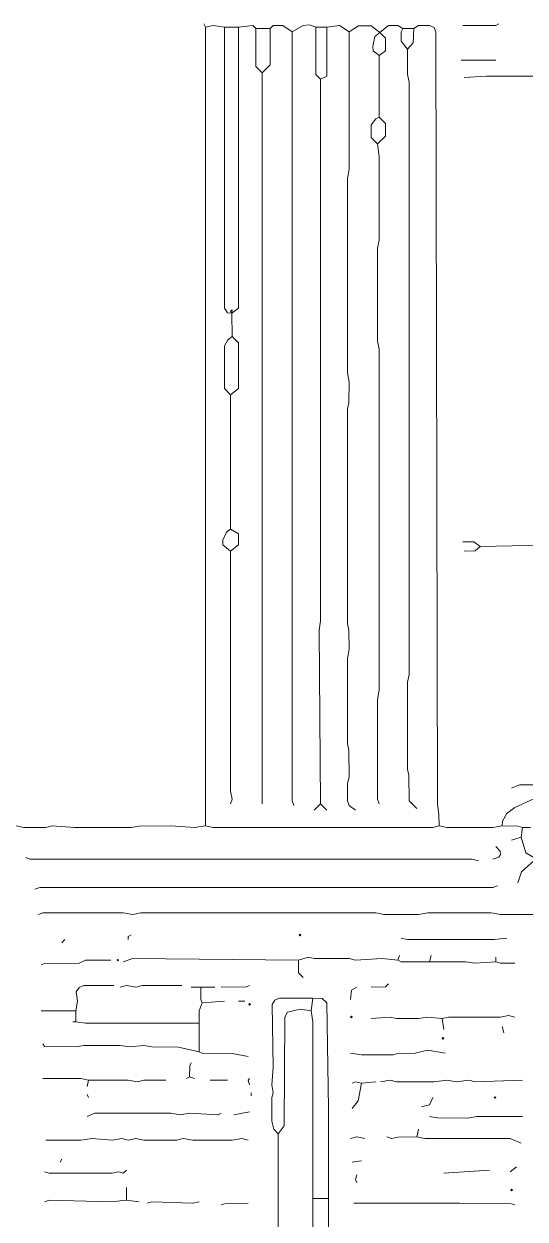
# Model space of a CAD drawing. Header units: millimetres. Extents: x 11 to 20000, y -4 to 8232.
# Drawn here: x 2809 to 4007, y 2858 to 5713 of the extents above; entities that cross this region are included whole.
import ezdxf

# ---------------------------------------------------------------- set-up
doc = ezdxf.new("R2010")
doc.units = ezdxf.units.MM
for name, color, linetype, lineweight, true_color in [('ARCHITECTURE', 7, 'Continuous', 13, 0x000000), ('MASONRY_AND_ARCH', 7, 'Continuous', 13, 0x000000), ('PLANTING', 7, 'Continuous', 13, 0x000000)]:
    doc.layers.add(name, color=color, linetype=linetype, lineweight=lineweight, true_color=true_color)

msp = doc.modelspace()

# ---------------------------------------------------------------- linework, layer by layer
at = {"layer": 'ARCHITECTURE', "color": 7, "lineweight": 13, "true_color": 0x000000}
for points in [[(3242.83552, 5705.12828), (3239.06493, 5712.66968)], [(3506.78733, 5705.12828), (3491.7043, 5710.5638), (3476.62149, 5708.75068), (3450.22624, 5693.81606)], [(3857.46606, 5708.89887), (3936.64536, 5709.04695), (3944.19265, 5712.66968)], [(3242.83552, 5705.12828), (3261.68937, 5708.89887), (3288.0845, 5705.12828)], [(3242.83552, 3797.13382), (3242.83563, 4091.25147), (3242.83563, 4113.8759), (3242.83563, 4328.80803), (3242.83563, 4343.8914), (3242.83563, 4355.20362), (3242.83563, 4430.61799), (3242.83563, 4453.24242), (3242.83563, 5659.87941), (3242.83563, 5690.04525), (3242.83552, 5705.12828)], [(3322.02115, 5705.12828), (3288.0845, 5705.12828)], [(3306.18394, 5021.87014), (3295.89253, 5022.89717), (3288.0845, 5033.93665), (3288.0845, 5403.46867), (3288.0845, 5426.0931), (3288.0845, 5641.02557), (3288.0845, 5656.1086), (3288.0845, 5705.12828)], [(3306.18394, 5021.87014), (3322.02115, 5033.93529), (3322.02115, 5105.58111), (3322.02115, 5120.66324), (3322.02115, 5316.74208), (3322.02115, 5339.36652), (3322.02115, 5392.15645), (3322.02115, 5411.01097), (3322.02115, 5659.87941), (3322.02115, 5686.27443), (3322.02115, 5705.12828)], [(3322.02115, 5705.12828), (3355.95769, 5708.74412), (3363.49921, 5701.35747)], [(3397.43586, 5701.35747), (3363.49921, 5701.35747)], [(3378.58213, 5595.77636), (3363.49921, 5610.85973), (3363.49921, 5674.96222), (3363.49921, 5701.35747)], [(3397.43586, 5701.35747), (3397.43586, 5693.8095), (3397.43586, 5614.63088), (3378.58213, 5595.77636)], [(3397.43586, 5701.35747), (3404.97738, 5708.74412), (3427.60181, 5708.75068), (3450.22624, 5693.81606)], [(3453.99706, 3846.15385), (3450.23281, 3857.46606), (3450.22624, 5693.81606)], [(3533.18258, 5705.12828), (3506.78733, 5705.12828)], [(3518.09955, 5580.69423), (3506.94197, 5592.00645), (3506.78733, 5705.12828)], [(3518.09955, 5580.69423), (3533.18247, 5588.24152), (3533.18247, 5595.77636), (3533.18258, 5705.12828)], [(3533.18258, 5705.12828), (3563.34842, 5708.74412), (3585.97285, 5693.81606)], [(3601.05577, 3834.84163), (3586.12749, 3846.15385), (3582.2086, 3857.46606), (3582.35011, 3898.94378), (3585.96629, 3914.02715), (3585.82477, 3978.1293), (3582.2086, 3993.21267), (3582.2086, 4196.83258), (3585.97285, 4219.45701), (3585.82477, 4264.70588), (3582.2086, 4279.78925), (3582.2086, 4792.60894), (3585.82477, 4807.69231), (3585.97285, 4856.71233), (3582.2086, 4879.33676), (3582.20204, 5343.13767), (3585.96629, 5365.7621), (3585.97285, 5693.81606)], [(3659.50226, 5691.93054), (3638.76312, 5707.70124), (3608.59729, 5707.84242), (3585.97285, 5693.81606)], [(3659.50226, 5691.93054), (3647.51199, 5682.50045), (3642.5405, 5659.87941), (3643.73846, 5648.56719), (3657.61697, 5637.25498)], [(3659.50226, 5691.93054), (3672.69989, 5678.73609), (3672.69989, 5648.56719), (3657.61697, 5637.25498)], [(3659.50226, 5691.93054), (3680.2414, 5708.74412), (3702.8655, 5708.74412), (3714.17805, 5701.35747)], [(3725.49027, 5652.33778), (3710.56188, 5671.19163), (3710.55532, 5693.8095), (3714.17805, 5701.35747)], [(3740.57308, 5701.35747), (3714.17805, 5701.35747)], [(3740.57308, 5701.35747), (3739.36889, 5667.42081), (3725.49027, 5652.33778)], [(3740.57308, 5701.35747), (3751.88563, 5708.74412), (3778.28054, 5708.75068), (3789.43812, 5704.07195), (3793.35701, 5693.81572), (3797.13428, 3849.925), (3800.7569, 3823.52941), (3800.90498, 3797.13382)], [(3725.49027, 5652.33778), (3725.63846, 5592.00645), (3729.26086, 5573.15192), (3729.2543, 4159.12477), (3725.49683, 4140.27149), (3725.49683, 3932.88043), (3729.11267, 3917.7983), (3729.4155, 3857.46606), (3748.11459, 3838.61278)], [(3657.61697, 5637.25498), (3657.61697, 5490.19649)], [(3936.65158, 5625.94276), (3853.69491, 5625.94276)], [(3378.58213, 5595.77636), (3378.58213, 3849.925)], [(3518.09955, 5580.69423), (3518.09299, 4287.33032), (3514.32873, 4264.70588), (3518.09955, 3849.925)], [(3861.23722, 5584.46414), (3914.02715, 5588.23529), (4068.62704, 5588.22907), (4083.71041, 5584.46414)], [(3653.84615, 5426.0931), (3638.76324, 5441.17647), (3638.76324, 5471.34197), (3650.21686, 5486.2707), (3657.61697, 5490.19649)], [(3653.84615, 5426.0931), (3672.69989, 5444.94762), (3672.69989, 5475.11312), (3657.61697, 5490.19649)], [(3657.61697, 3849.925), (3653.85271, 3861.23722), (3653.85271, 4098.79378), (3657.61697, 4121.41821), (3657.61041, 4935.89785), (3653.85271, 4954.75113), (3653.85271, 5177.22432), (3657.61041, 5196.07885), (3657.61697, 5395.9276), (3653.84615, 5426.0931)], [(3306.18394, 5021.87014), (3306.93824, 4966.06335)], [(3306.93824, 4966.06335), (3296.68213, 4958.51538), (3288.0845, 4943.43891), (3288.0845, 4841.62896), (3303.16742, 4826.54559)], [(3306.93824, 4966.06335), (3322.02115, 4950.97998), (3322.02115, 4841.62896), (3303.16742, 4826.54559)], [(3303.16742, 4826.54559), (3303.16742, 4506.0336)], [(3303.16742, 4506.0336), (3292.91154, 4498.48507), (3284.31369, 4479.63801), (3284.31369, 4468.32579), (3303.16742, 4453.24242)], [(3303.16742, 4506.0336), (3322.02115, 4494.7207), (3322.02115, 4483.40916), (3322.02115, 4468.32579), (3303.16742, 4453.24242)], [(3303.16742, 4453.24242), (3303.17398, 3880.0905), (3306.92511, 3861.23722), (3303.16742, 3849.925)], [(3857.46606, 4475.86686), (3883.86165, 4475.7129), (3898.94378, 4464.55464)], [(3861.23722, 4453.24242), (3887.63156, 4454.44717), (3898.94378, 4464.55464)], [(4113.8759, 4453.24242), (4091.25147, 4468.17115), (3898.94378, 4464.55464)], [(3503.01663, 3834.84163), (3518.09955, 3849.925)], [(3533.18247, 3834.84163), (3518.09955, 3849.925)], [(3242.83552, 3797.13382), (3216.4405, 3793.36391), (3159.87941, 3797.13382), (3084.46448, 3796.98597), (3065.61086, 3793.36391), (2929.86425, 3793.37014), (2877.07364, 3797.1276), (2861.99095, 3793.51176), (2809.20034, 3793.37014), (2790.34717, 3797.13382)], [(3242.83552, 3797.13382), (3261.68937, 3793.36391), (3785.82161, 3793.37014), (3800.90498, 3797.13382)], [(3951.73495, 3797.13382), (3929.11052, 3793.36391), (3819.75826, 3793.37014), (3800.90498, 3797.13382)], [(3895.17387, 3714.17839), (3880.0905, 3717.94208), (2824.28382, 3717.9552), (2812.97161, 3721.71946)], [(2835.59604, 3646.30509), (2846.90826, 3650.06878), (3929.10984, 3650.0819), (3940.42274, 3653.84615)], [(4038.46154, 3585.97285), (3947.9638, 3585.97907), (3925.33937, 3589.74333), (3774.50973, 3589.7371), (3751.88529, 3585.97285), (3668.92919, 3585.97907), (3650.07534, 3589.74355), (3088.23529, 3589.74355), (3069.38167, 3585.97975), (3046.75724, 3589.7371), (2854.44955, 3589.7371), (2843.13699, 3585.97285)]]:
    msp.add_lwpolyline(points, dxfattribs=at)
msp.add_lwpolyline([(3306.18394, 5021.87014), (3306.93824, 5030.1655), (3303.16742, 5026.39559)], close=True, dxfattribs=at)
at = {"layer": 'MASONRY_AND_ARCH', "color": 7, "lineweight": 13, "true_color": 0x000000}
for points in [[(2907.23982, 3525.64129), (2899.69842, 3518.09955)], [(3058.06946, 3525.64129), (3058.06946, 3533.18224), (3065.61086, 3536.95351)], [(3710.40724, 3529.41176), (3725.49027, 3525.64129), (3932.88043, 3525.64751), (3963.04717, 3529.41176)], [(3702.86584, 3476.62115), (3665.15837, 3480.39242), (3601.05588, 3476.62738), (3585.97285, 3480.24468), (3503.01652, 3480.54016), (3487.93371, 3484.14977), (3465.30928, 3476.62115)], [(3706.63643, 3487.93337), (3702.86584, 3476.62115)], [(3778.28054, 3472.85068), (3782.05136, 3487.93337)], [(2850.67873, 3465.30894), (2858.22704, 3468.93247), (2941.17647, 3469.23484), (2956.2595, 3476.46652), (3016.59118, 3476.62115)], [(3046.75724, 3472.85068), (3069.38167, 3480.38552), (3465.30928, 3476.62115)], [(3476.62149, 3435.14355), (3465.46403, 3446.45577), (3465.30928, 3476.62115)], [(3702.86584, 3476.62115), (3710.4138, 3472.99842), (3778.28054, 3472.85068)], [(3778.28054, 3472.85068), (3865.00713, 3472.84446), (3887.63156, 3469.0802), (3936.65158, 3472.85068)], [(2933.63507, 3355.95803), (2937.3991, 3378.58247), (2933.79638, 3401.2069), (2941.18303, 3411.46267), (2952.48869, 3416.14118), (3024.13281, 3416.28959)], [(3186.27443, 3416.28959), (3092.00611, 3416.13495), (3076.92308, 3412.52534), (3054.29864, 3415.99344), (3039.21561, 3412.51912)], [(3231.5233, 3412.51912), (3208.89887, 3412.51912)], [(3231.5233, 3412.51912), (3265.45995, 3412.51912)], [(3231.5233, 3412.51912), (3231.67138, 3382.35984), (3235.29412, 3374.8112)], [(3348.41629, 3416.28959), (3340.86833, 3412.66686), (3280.54299, 3412.51912)], [(3604.82647, 3412.51912), (3592.16855, 3405.27353), (3589.74367, 3382.35294)], [(3638.76312, 3412.51912), (3672.69321, 3412.67376), (3680.2414, 3420.06007)], [(3235.29412, 3374.8112), (3227.9009, 3355.95803), (3227.75271, 3325.79186)], [(3288.08439, 3378.58247), (3235.29412, 3374.8112)], [(3337.10407, 3378.58247), (3322.02104, 3378.58247)], [(3416.28959, 3061.84038), (3406.18156, 3073.1526), (3401.35464, 3092.00577), (3401.35464, 3148.56686), (3404.82274, 3159.87907), (3401.21312, 3178.73303), (3404.97081, 3220.21143), (3402.2629, 3371.04072), (3408.89638, 3381.29661), (3420.06041, 3385.975), (3499.24593, 3386.12342)], [(3495.47511, 3355.95803), (3499.24593, 3386.12342)], [(3499.24593, 3386.12342), (3521.87002, 3385.06708), (3533.02794, 3374.80498), (3536.95328, 3122.17195), (3536.95328, 3099.54751), (3536.95328, 2907.23982)], [(2933.63507, 3355.95803), (2850.67873, 3355.95803)], [(2933.63507, 3355.95803), (2933.63507, 3329.56233)], [(3416.28959, 3061.84038), (3431.21799, 3080.69355), (3432.42907, 3340.87455), (3439.0621, 3352.03213), (3469.07986, 3359.72229), (3495.47511, 3355.95803)], [(3495.47511, 3355.95803), (3499.24581, 3329.56233), (3499.24581, 3280.54299), (3499.24581, 3012.82025), (3499.24581, 2990.19581), (3499.24581, 2907.23982)], [(3638.76312, 3337.10407), (3684.01199, 3340.86143), (3699.09502, 3337.25181), (3751.88529, 3337.11029), (3774.50973, 3340.87455), (3808.44604, 3337.10407)], [(2933.63507, 3329.56233), (2926.09344, 3329.56233)], [(2933.63507, 3329.56233), (2956.2595, 3325.79808), (3227.75271, 3325.79186)], [(3227.75271, 3325.79186), (3227.75271, 3257.91855)], [(3808.44604, 3337.10407), (3812.21719, 3310.70916)], [(2854.44921, 3276.77251), (2858.37489, 3270.42873), (2933.63507, 3269.37851), (2952.48869, 3273.00124), (3039.21561, 3272.99502), (3061.84005, 3269.23767), (3095.7767, 3273.00124), (3114.63054, 3269.37851), (3178.73303, 3269.08303), (3227.75271, 3257.91855)], [(3344.64548, 3246.60633), (3306.93824, 3254.00034), (3235.30068, 3254.29581), (3227.75271, 3257.91855)], [(3815.98835, 3254.14808), (3774.50973, 3261.53439), (3744.34389, 3254.29581), (3702.86584, 3254.00034), (3691.55362, 3250.52455), (3616.13869, 3250.38303), (3589.74367, 3254.14808)], [(3205.12828, 3197.58699), (3205.27647, 3223.975), (3208.89887, 3231.52364)], [(3205.12828, 3197.58699), (3197.58665, 3193.81572)], [(3216.4405, 3193.81572), (3205.12828, 3197.58699)], [(2963.8009, 3190.04525), (2944.94729, 3193.8095), (2854.44921, 3193.81572)], [(2963.8009, 3190.04525), (2960.03009, 3174.96256)], [(3148.56719, 3190.04525), (3095.7767, 3189.89751), (3080.69389, 3186.28167), (3058.06946, 3190.03903), (2963.8009, 3190.04525)], [(3254.14774, 3190.04525), (3295.62602, 3190.04525)], [(3348.41629, 3178.73303), (3344.64548, 3190.04525), (3348.41629, 3193.81572)], [(3593.51425, 3182.50351), (3601.06244, 3186.12014), (3616.13869, 3182.50351)], [(3593.51425, 3122.17195), (3607.40588, 3141.0259), (3616.13869, 3182.50351)], [(3616.13869, 3182.50351), (3650.07534, 3186.27477)], [(3661.38756, 3186.27477), (3684.01199, 3189.7491), (3699.09502, 3186.281), (3789.59276, 3186.281), (3819.75826, 3190.04525), (3842.38269, 3186.281), (3872.54943, 3190.03213), (3887.63156, 3186.42319), (4000.75373, 3190.04525)], [(2963.8009, 3148.56686), (2960.03009, 3156.1086)], [(3352.1871, 3152.33812), (3352.1871, 3159.87907)], [(3785.82161, 3148.56686), (3778.1259, 3130.91776), (3759.42692, 3125.94242)], [(3310.70882, 3107.08925), (3348.41629, 3114.6302)], [(2960.03009, 3103.31799), (2978.88394, 3110.85351), (3159.87941, 3110.85351), (3182.50385, 3107.09615), (3205.12828, 3110.85973), (3272.99502, 3107.23767), (3280.54299, 3110.85973)], [(4000.75373, 3103.31799), (3891.40271, 3103.31176), (3868.77828, 3099.54751), (3797.13382, 3099.69525), (3778.28054, 3103.31799)], [(3416.28959, 3061.84038), (3416.28959, 2598.03948)], [(3589.74367, 3050.52817), (3604.82647, 3054.29864), (3623.68032, 3050.52817)], [(3676.47059, 3054.29864), (3687.78281, 3050.54129), (3702.86584, 3054.1509), (3748.11471, 3054.29864)], [(3751.88529, 3073.1526), (3748.11471, 3054.29864)], [(3748.11471, 3054.29864), (3766.96833, 3050.53439), (3970.58824, 3050.37353), (3996.98382, 3039.21595)], [(3344.64548, 3046.7569), (3329.56267, 3050.52127), (3306.93824, 3046.76312), (3212.66968, 3046.76312), (3190.04525, 3050.52127), (3174.96222, 3046.90464), (3095.7767, 3046.7569), (3076.92308, 3050.37353), (3058.06946, 3046.77002), (3042.98643, 3050.38043), (3020.36199, 3047.05317), (2971.34231, 3050.52817), (2944.94729, 3046.76312), (2861.99095, 3046.7569)], [(2899.69842, 3001.50803), (2895.9276, 2993.96708)], [(3616.13869, 2997.73756), (3593.51425, 2993.96708)], [(2858.22048, 2971.34265), (2869.53269, 2967.5776), (3020.36199, 2967.5776), (3035.44502, 2971.04638), (3046.75068, 2967.87387), (3054.29864, 2975.11312)], [(3921.56821, 2975.11312), (3812.21719, 2967.57138)], [(3970.58824, 2971.34265), (3985.67161, 2982.65486)], [(3604.82647, 2963.8009), (3601.35215, 2952.49491), (3604.82647, 2944.94695)], [(3054.29864, 2903.46934), (3054.29864, 2933.63473)], [(3054.29864, 2903.46934), (3016.59118, 2899.69808), (2869.53269, 2903.46312), (2858.22048, 2899.69808)], [(3054.29864, 2903.46934), (3084.46448, 2899.69808)], [(3103.31833, 2895.9276), (3114.63054, 2899.69186), (3212.66968, 2895.9276), (3227.75271, 2899.69808)], [(3280.54299, 2892.15713), (3291.8552, 2895.77986), (3344.64548, 2895.9276)], [(3499.24581, 2907.23982), (3536.95328, 2907.23982)], [(3499.24581, 2571.64378), (3499.24581, 2590.49774), (3499.24581, 2639.51708), (3499.24581, 2892.15713), (3499.24581, 2907.23982)], [(3499.24593, 2545.24887), (3529.4052, 2546.45305), (3536.79842, 2556.56109), (3536.95328, 2620.66391), (3536.95328, 2631.97613), (3536.95328, 2647.05882), (3536.95328, 2895.9276), (3536.95328, 2907.23982)], [(3981.90045, 2892.15713), (3970.58824, 2895.77986), (3849.925, 2895.9276), (3831.07048, 2895.9276), (3812.21719, 2895.9276), (3623.68032, 2895.9276), (3597.28507, 2895.9276)]]:
    msp.add_lwpolyline(points, dxfattribs=at)
for points in [[(3467.19457, 3536.95328), (3469.07998, 3538.83857), (3470.96527, 3536.95328), (3469.07998, 3535.06787)], [(3031.67421, 3476.62138), (3033.55962, 3478.50679), (3035.44491, 3476.62138), (3033.55962, 3474.73609)], [(3346.53088, 3371.04072), (3348.41629, 3372.92613), (3350.3017, 3371.04072), (3348.41629, 3369.15532)], [(3589.74355, 3340.87477), (3591.62896, 3342.76018), (3593.51437, 3340.87477), (3591.62896, 3338.98948)], [(3808.44649, 3289.9698), (3810.33179, 3291.8552), (3812.21719, 3289.9698), (3810.33179, 3288.0845)], [(3932.88088, 3148.56708), (3934.76618, 3150.45249), (3936.65158, 3148.56708), (3934.76618, 3146.68179)], [(3972.47364, 2927.97885), (3974.35894, 2929.86425), (3976.24434, 2927.97885), (3974.35894, 2926.09355)]]:
    msp.add_lwpolyline(points, close=True, dxfattribs=at)
at = {"layer": 'PLANTING', "color": 7, "lineweight": 13, "true_color": 0x000000}
for points in [[(4038.46154, 3883.86165), (4033.4931, 3868.7845), (4027.1431, 3862.29333), (3981.90045, 3841.18541), (3963.19502, 3827.15215), (3952.79038, 3808.44672), (3951.73495, 3797.13382)], [(4038.46154, 3883.86165), (4037.25701, 3891.25464), (4030.91357, 3895.01889), (3993.21267, 3895.02545), (3974.35939, 3887.63156)], [(3951.73495, 3797.13382), (3989.44152, 3796.98597), (4000.75373, 3793.36391)], [(3974.35939, 3763.19717), (3996.98382, 3770.73948)], [(3996.98382, 3770.73948), (4000.75373, 3793.36391)], [(3996.98382, 3770.73948), (4008.51595, 3733.2526), (4027.14932, 3721.71946)], [(4000.75373, 3793.36391), (4019.60826, 3793.36391)], [(3929.11052, 3717.9483), (3944.03869, 3722.77613), (3947.8026, 3729.26742), (3946.75928, 3736.80215), (3936.65158, 3748.11505)], [(3989.44152, 3661.38722), (3998.18767, 3687.78281), (4027.14932, 3714.17839)], [(3936.65158, 3472.85068), (3936.65158, 3484.1629)], [(3936.65158, 3472.85068), (3947.9638, 3469.22794), (3981.90045, 3469.0802)], [(3808.44604, 3337.10407), (3823.52941, 3340.72681), (3947.9638, 3340.88077), (3966.81708, 3344.63269), (3981.90045, 3340.87455)], [(3951.73495, 3318.25011), (3955.50486, 3303.16742)]]:
    msp.add_lwpolyline(points, dxfattribs=at)

doc.saveas('drawing.dxf')
